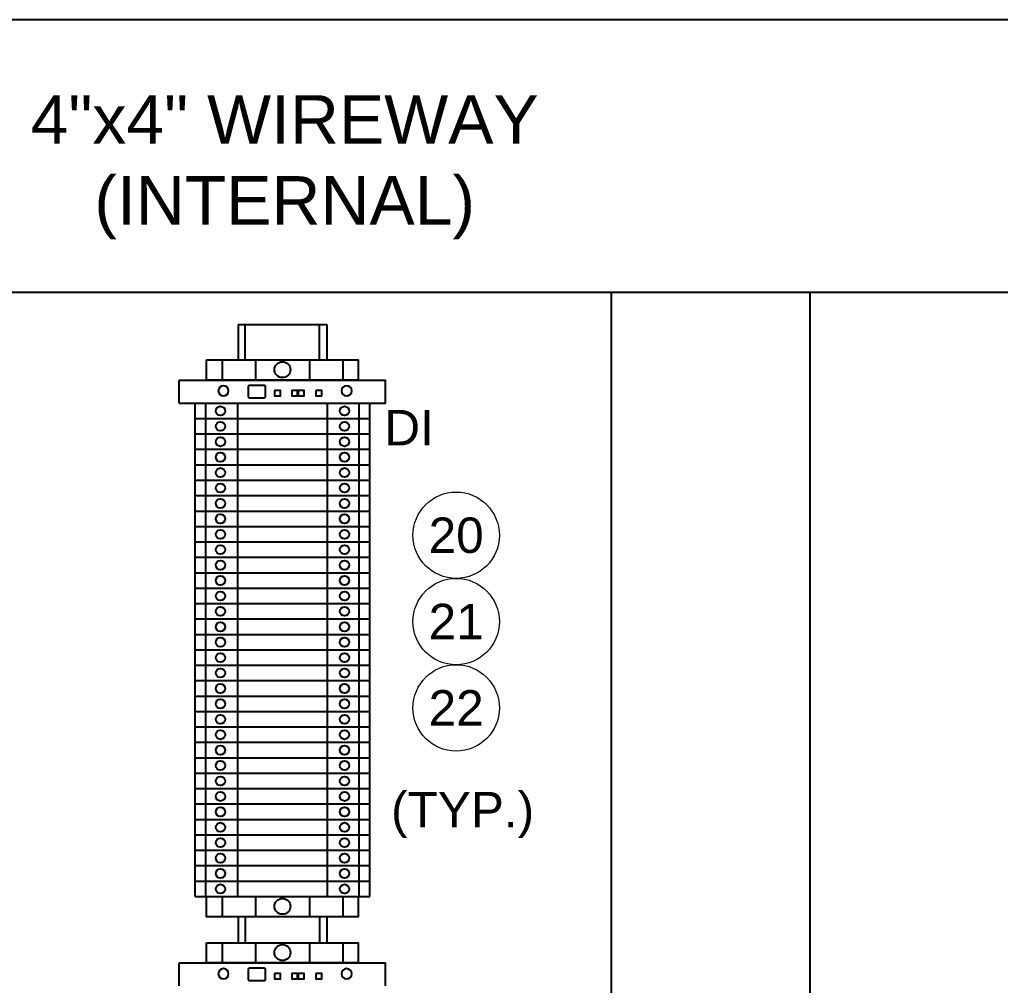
# Paper-space layout '2 DOOR PANEL LAYOUT - A1 Sheet' of a CAD drawing. Extents: x 50 to 825, y 22 to 486.
# Drawn here: x 504.9 to 555.4, y 372.9 to 422.6 of the extents above; entities that cross this region are included whole.
import ezdxf
from ezdxf.enums import TextEntityAlignment as Align

# ---------------------------------------------------------------- set-up
doc = ezdxf.new("R2010")
doc.units = 0
doc.layers.add('N-ANNO-TEXT', color=2, linetype='Continuous', lineweight=18)
doc.layers.add('N-EQPM', color=3, linetype='Continuous', lineweight=25)
doc.styles.add('_CGS_2-5_NOTES', font='arial.ttf', dxfattribs={"height": 2.5})
doc.styles.add('T1_2_5', font='arial.ttf', dxfattribs={"height": 2.5})

psp = doc.layouts.new('2 DOOR PANEL LAYOUT - A1 Sheet')

# ---------------------------------------------------------------- linework, layer by layer
at = {"layer": 'N-ANNO-TEXT'}
for centre in [(527.399, 396.095), (527.399, 391.649), (527.399, 387.204)]:
    psp.add_circle(centre, 2.223, dxfattribs=at)
at = {"layer": 'N-EQPM'}
for p, q in [((403.716, 422.64), (633.467, 422.64)), ((633.467, 408.591), (403.716, 408.591)), ((535.381, 408.591), (535.381, 252.35)), ((545.601, 408.591), (545.601, 252.35)), ((516.181, 406.948), (520.736, 406.948)), ((516.181, 406.948), (516.181, 405.123)), ((516.547, 405.123), (516.547, 406.948)), ((520.37, 405.123), (520.37, 406.948)), ((520.736, 406.948), (520.736, 405.123)), ((515.351, 405.123), (515.351, 404.082)), ((517.071, 405.123), (517.071, 404.082)), ((519.846, 405.123), (519.846, 404.082)), ((521.565, 405.123), (521.565, 404.082)), ((514.505, 402.898), (514.505, 402.104)), ((516.137, 402.898), (516.137, 402.104)), ((514.505, 402.104), (514.505, 401.31)), ((516.137, 402.104), (516.137, 401.31)), ((514.505, 401.31), (514.505, 400.516)), ((516.137, 401.31), (516.137, 400.516)), ((514.505, 400.516), (514.505, 399.722)), ((516.137, 400.516), (516.137, 399.722)), ((514.505, 399.722), (514.505, 398.929)), ((516.137, 399.722), (516.137, 398.929)), ((514.505, 398.929), (514.505, 398.135)), ((516.137, 398.929), (516.137, 398.135)), ((514.505, 398.135), (514.505, 397.341)), ((516.137, 398.135), (516.137, 397.341)), ((514.505, 397.341), (514.505, 396.547)), ((516.137, 397.341), (516.137, 396.547)), ((514.505, 396.547), (514.505, 395.753)), ((516.137, 396.547), (516.137, 395.753)), ((514.505, 395.753), (514.505, 394.959)), ((516.137, 395.753), (516.137, 394.959)), ((514.505, 394.959), (514.505, 394.165)), ((516.137, 394.959), (516.137, 394.165)), ((514.505, 394.165), (514.505, 393.371)), ((516.137, 394.165), (516.137, 393.371)), ((514.505, 393.371), (514.505, 392.578)), ((516.137, 393.371), (516.137, 392.578)), ((514.505, 392.578), (514.505, 391.784)), ((516.137, 392.578), (516.137, 391.784)), ((514.505, 391.784), (514.505, 390.99)), ((516.137, 391.784), (516.137, 390.99)), ((514.505, 390.99), (514.505, 390.196)), ((516.137, 390.99), (516.137, 390.196)), ((514.505, 390.196), (514.505, 389.402)), ((516.137, 390.196), (516.137, 389.402)), ((514.505, 389.402), (514.505, 388.608)), ((516.137, 389.402), (516.137, 388.608)), ((514.505, 388.608), (514.505, 387.814)), ((516.137, 388.608), (516.137, 387.814)), ((514.505, 387.814), (514.505, 387.021)), ((516.137, 387.814), (516.137, 387.021)), ((514.505, 387.021), (514.505, 386.227)), ((516.137, 387.021), (516.137, 386.227)), ((514.505, 386.227), (514.505, 385.433)), ((516.137, 386.227), (516.137, 385.433)), ((514.505, 385.433), (514.505, 384.639)), ((516.137, 385.433), (516.137, 384.639)), ((514.505, 384.639), (514.505, 383.845)), ((516.137, 384.639), (516.137, 383.845)), ((514.505, 383.845), (514.505, 383.051)), ((516.137, 383.845), (516.137, 383.051)), ((514.505, 383.051), (514.505, 382.257)), ((516.137, 383.051), (516.137, 382.257)), ((514.505, 382.257), (514.505, 381.463)), ((516.137, 382.257), (516.137, 381.463)), ((514.505, 381.463), (514.505, 380.67)), ((516.137, 381.463), (516.137, 380.67)), ((514.505, 380.67), (514.505, 379.876)), ((516.137, 380.67), (516.137, 379.876)), ((514.505, 379.876), (514.505, 379.082)), ((516.137, 379.876), (516.137, 379.082)), ((514.505, 379.082), (514.505, 378.288)), ((516.137, 379.082), (516.137, 378.288)), ((514.505, 378.288), (514.505, 377.494)), ((516.137, 378.288), (516.137, 377.494)), ((515.351, 377.494), (515.351, 376.453)), ((517.071, 377.494), (517.071, 376.453)), ((519.846, 377.494), (519.846, 376.453)), ((521.565, 377.494), (521.565, 376.453)), ((516.181, 376.453), (516.181, 375.115)), ((516.547, 376.453), (516.547, 375.115)), ((520.37, 376.453), (520.37, 375.115)), ((520.736, 376.453), (520.736, 375.115)), ((515.351, 375.115), (515.351, 374.074)), ((517.071, 375.115), (517.071, 374.074)), ((519.846, 375.115), (519.846, 374.074)), ((521.565, 375.115), (521.565, 374.074))]:
    psp.add_line(p, q, dxfattribs=at)
at = {"layer": 'N-EQPM', "ltscale": 10}
for p, q in [((513.149, 402.898), (513.149, 404.082)), ((513.149, 404.082), (523.768, 404.082)), ((523.768, 402.898), (523.768, 404.082)), ((513.149, 402.898), (523.768, 402.898)), ((513.968, 402.104), (513.968, 402.898)), ((513.968, 402.898), (522.948, 402.898)), ((520.78, 402.104), (520.78, 402.898)), ((522.411, 402.104), (522.411, 402.898)), ((522.948, 402.104), (522.948, 402.898)), ((513.968, 401.31), (513.968, 402.104)), ((513.968, 402.104), (522.948, 402.104)), ((513.968, 402.104), (522.948, 402.104)), ((520.78, 401.31), (520.78, 402.104)), ((522.411, 401.31), (522.411, 402.104)), ((522.948, 401.31), (522.948, 402.104)), ((513.968, 400.516), (513.968, 401.31)), ((513.968, 401.31), (522.948, 401.31)), ((513.968, 401.31), (522.948, 401.31)), ((520.78, 400.516), (520.78, 401.31)), ((522.411, 400.516), (522.411, 401.31)), ((522.948, 400.516), (522.948, 401.31)), ((513.968, 399.722), (513.968, 400.516)), ((513.968, 400.516), (522.948, 400.516)), ((513.968, 400.516), (522.948, 400.516)), ((520.78, 399.722), (520.78, 400.516)), ((522.411, 399.722), (522.411, 400.516)), ((522.948, 399.722), (522.948, 400.516)), ((513.968, 398.929), (513.968, 399.722)), ((513.968, 399.722), (522.948, 399.722)), ((513.968, 399.722), (522.948, 399.722)), ((520.78, 398.929), (520.78, 399.722)), ((522.411, 398.929), (522.411, 399.722)), ((522.948, 398.929), (522.948, 399.722)), ((513.968, 398.135), (513.968, 398.929)), ((513.968, 398.929), (522.948, 398.929)), ((513.968, 398.929), (522.948, 398.929)), ((520.78, 398.135), (520.78, 398.929)), ((522.411, 398.135), (522.411, 398.929)), ((522.948, 398.135), (522.948, 398.929)), ((513.968, 397.341), (513.968, 398.135)), ((513.968, 398.135), (522.948, 398.135)), ((513.968, 398.135), (522.948, 398.135)), ((520.78, 397.341), (520.78, 398.135)), ((522.411, 397.341), (522.411, 398.135)), ((522.948, 397.341), (522.948, 398.135)), ((513.968, 396.547), (513.968, 397.341)), ((513.968, 397.341), (522.948, 397.341)), ((513.968, 397.341), (522.948, 397.341)), ((520.78, 396.547), (520.78, 397.341)), ((522.411, 396.547), (522.411, 397.341)), ((522.948, 396.547), (522.948, 397.341)), ((513.968, 395.753), (513.968, 396.547)), ((513.968, 396.547), (522.948, 396.547)), ((513.968, 396.547), (522.948, 396.547)), ((520.78, 395.753), (520.78, 396.547)), ((522.411, 395.753), (522.411, 396.547)), ((522.948, 395.753), (522.948, 396.547)), ((513.968, 394.959), (513.968, 395.753)), ((513.968, 395.753), (522.948, 395.753)), ((513.968, 395.753), (522.948, 395.753)), ((520.78, 394.959), (520.78, 395.753)), ((522.411, 394.959), (522.411, 395.753)), ((522.948, 394.959), (522.948, 395.753)), ((513.968, 394.165), (513.968, 394.959)), ((513.968, 394.959), (522.948, 394.959)), ((513.968, 394.959), (522.948, 394.959)), ((520.78, 394.165), (520.78, 394.959)), ((522.411, 394.165), (522.411, 394.959)), ((522.948, 394.165), (522.948, 394.959)), ((513.968, 393.371), (513.968, 394.165)), ((513.968, 394.165), (522.948, 394.165)), ((513.968, 394.165), (522.948, 394.165)), ((520.78, 393.371), (520.78, 394.165)), ((522.411, 393.371), (522.411, 394.165)), ((522.948, 393.371), (522.948, 394.165)), ((513.968, 392.578), (513.968, 393.371)), ((513.968, 393.371), (522.948, 393.371)), ((513.968, 393.371), (522.948, 393.371)), ((520.78, 392.578), (520.78, 393.371)), ((522.411, 392.578), (522.411, 393.371)), ((522.948, 392.578), (522.948, 393.371)), ((513.968, 391.784), (513.968, 392.578)), ((513.968, 392.578), (522.948, 392.578)), ((513.968, 392.578), (522.948, 392.578)), ((520.78, 391.784), (520.78, 392.578)), ((522.411, 391.784), (522.411, 392.578)), ((522.948, 391.784), (522.948, 392.578)), ((513.968, 390.99), (513.968, 391.784)), ((513.968, 391.784), (522.948, 391.784)), ((513.968, 391.784), (522.948, 391.784)), ((520.78, 390.99), (520.78, 391.784)), ((522.411, 390.99), (522.411, 391.784)), ((522.948, 390.99), (522.948, 391.784)), ((513.968, 390.196), (513.968, 390.99)), ((513.968, 390.99), (522.948, 390.99)), ((513.968, 390.99), (522.948, 390.99)), ((520.78, 390.196), (520.78, 390.99)), ((522.411, 390.196), (522.411, 390.99)), ((522.948, 390.196), (522.948, 390.99)), ((513.968, 389.402), (513.968, 390.196)), ((513.968, 390.196), (522.948, 390.196)), ((513.968, 390.196), (522.948, 390.196)), ((520.78, 389.402), (520.78, 390.196)), ((522.411, 389.402), (522.411, 390.196)), ((522.948, 389.402), (522.948, 390.196)), ((513.968, 388.608), (513.968, 389.402)), ((513.968, 389.402), (522.948, 389.402)), ((513.968, 389.402), (522.948, 389.402)), ((520.78, 388.608), (520.78, 389.402)), ((522.411, 388.608), (522.411, 389.402)), ((522.948, 388.608), (522.948, 389.402)), ((513.968, 387.814), (513.968, 388.608)), ((513.968, 388.608), (522.948, 388.608)), ((513.968, 388.608), (522.948, 388.608)), ((520.78, 387.814), (520.78, 388.608)), ((522.411, 387.814), (522.411, 388.608)), ((522.948, 387.814), (522.948, 388.608)), ((513.968, 387.021), (513.968, 387.814)), ((513.968, 387.814), (522.948, 387.814)), ((513.968, 387.814), (522.948, 387.814)), ((520.78, 387.021), (520.78, 387.814)), ((522.411, 387.021), (522.411, 387.814)), ((522.948, 387.021), (522.948, 387.814)), ((513.968, 386.227), (513.968, 387.021)), ((513.968, 387.021), (522.948, 387.021)), ((513.968, 387.021), (522.948, 387.021)), ((520.78, 386.227), (520.78, 387.021)), ((522.411, 386.227), (522.411, 387.021)), ((522.948, 386.227), (522.948, 387.021)), ((513.968, 385.433), (513.968, 386.227)), ((513.968, 386.227), (522.948, 386.227)), ((513.968, 386.227), (522.948, 386.227)), ((520.78, 385.433), (520.78, 386.227)), ((522.411, 385.433), (522.411, 386.227)), ((522.948, 385.433), (522.948, 386.227)), ((513.968, 384.639), (513.968, 385.433)), ((513.968, 385.433), (522.948, 385.433)), ((513.968, 385.433), (522.948, 385.433)), ((520.78, 384.639), (520.78, 385.433)), ((522.411, 384.639), (522.411, 385.433)), ((522.948, 384.639), (522.948, 385.433)), ((513.968, 383.845), (513.968, 384.639)), ((513.968, 384.639), (522.948, 384.639)), ((513.968, 384.639), (522.948, 384.639)), ((520.78, 383.845), (520.78, 384.639)), ((522.411, 383.845), (522.411, 384.639)), ((522.948, 383.845), (522.948, 384.639)), ((513.968, 383.051), (513.968, 383.845)), ((513.968, 383.845), (522.948, 383.845)), ((513.968, 383.845), (522.948, 383.845)), ((520.78, 383.051), (520.78, 383.845)), ((522.411, 383.051), (522.411, 383.845)), ((522.948, 383.051), (522.948, 383.845)), ((513.968, 382.257), (513.968, 383.051)), ((513.968, 383.051), (522.948, 383.051)), ((513.968, 383.051), (522.948, 383.051)), ((520.78, 382.257), (520.78, 383.051)), ((522.411, 382.257), (522.411, 383.051)), ((522.948, 382.257), (522.948, 383.051)), ((513.968, 381.463), (513.968, 382.257)), ((513.968, 382.257), (522.948, 382.257)), ((513.968, 382.257), (522.948, 382.257)), ((520.78, 381.463), (520.78, 382.257)), ((522.411, 381.463), (522.411, 382.257)), ((522.948, 381.463), (522.948, 382.257)), ((513.968, 380.67), (513.968, 381.463)), ((513.968, 381.463), (522.948, 381.463)), ((513.968, 381.463), (522.948, 381.463)), ((520.78, 380.67), (520.78, 381.463)), ((522.411, 380.67), (522.411, 381.463)), ((522.948, 380.67), (522.948, 381.463)), ((513.968, 379.876), (513.968, 380.67)), ((513.968, 380.67), (522.948, 380.67)), ((513.968, 380.67), (522.948, 380.67)), ((520.78, 379.876), (520.78, 380.67)), ((522.411, 379.876), (522.411, 380.67)), ((522.948, 379.876), (522.948, 380.67)), ((513.968, 379.082), (513.968, 379.876)), ((513.968, 379.876), (522.948, 379.876)), ((513.968, 379.876), (522.948, 379.876)), ((520.78, 379.082), (520.78, 379.876)), ((522.411, 379.082), (522.411, 379.876)), ((522.948, 379.082), (522.948, 379.876)), ((513.968, 378.288), (513.968, 379.082)), ((513.968, 379.082), (522.948, 379.082)), ((513.968, 379.082), (522.948, 379.082)), ((520.78, 378.288), (520.78, 379.082)), ((522.411, 378.288), (522.411, 379.082)), ((522.948, 378.288), (522.948, 379.082)), ((513.968, 377.494), (513.968, 378.288)), ((513.968, 378.288), (522.948, 378.288)), ((513.968, 378.288), (522.948, 378.288)), ((520.78, 377.494), (520.78, 378.288)), ((522.411, 377.494), (522.411, 378.288)), ((522.948, 377.494), (522.948, 378.288)), ((513.968, 377.494), (522.948, 377.494)), ((513.149, 372.889), (513.149, 374.074)), ((513.149, 374.074), (523.768, 374.074)), ((523.768, 372.889), (523.768, 374.074))]:
    psp.add_line(p, q, dxfattribs=at)
at = {"layer": 'N-EQPM'}
for points in [[(514.554, 405.123), (522.363, 405.123), (522.363, 404.082), (514.554, 404.082)], [(514.554, 377.494), (522.363, 377.494), (522.363, 376.453), (514.554, 376.453)], [(514.554, 375.115), (522.363, 375.115), (522.363, 374.074), (514.554, 374.074)]]:
    psp.add_lwpolyline(points, close=True, dxfattribs=at)
at = {"layer": 'N-EQPM', "extrusion": (-5.43834e-32, 1.22461e-16, -1), "elevation": -0.573}
for points in [[(-516.755, 403.175), (-516.755, 403.175), (-517.523, 403.175, -0.414214), (-517.59, 403.242), (-517.59, 403.242), (-517.59, 403.742), (-517.59, 403.742, -0.414214), (-517.523, 403.809), (-517.523, 403.809), (-516.755, 403.809), (-516.755, 403.809, -0.414214), (-516.689, 403.742), (-516.689, 403.742), (-516.689, 403.242), (-516.689, 403.242, -0.414214)], [(-516.755, 373.167), (-516.755, 373.167), (-517.523, 373.167, -0.414214), (-517.59, 373.233), (-517.59, 373.233), (-517.59, 373.734), (-517.59, 373.734, -0.414214), (-517.523, 373.801), (-517.523, 373.801), (-516.755, 373.801), (-516.755, 373.801, -0.414214), (-516.689, 373.734), (-516.689, 373.734), (-516.689, 373.233), (-516.689, 373.233, -0.414214)]]:
    psp.add_lwpolyline(points, format="xyb", close=True, dxfattribs=at)
for points in [[(-518.056, 403.542), (-518.056, 403.265), (-518.359, 403.265), (-518.359, 403.542)], [(-519.238, 403.265), (-519.238, 403.542), (-518.934, 403.542), (-518.934, 403.265)], [(-519.275, 403.542), (-519.275, 403.265), (-519.578, 403.265), (-519.578, 403.542)], [(-520.182, 403.542), (-520.182, 403.265), (-520.486, 403.265), (-520.486, 403.542)], [(-518.056, 373.534), (-518.056, 373.257), (-518.359, 373.257), (-518.359, 373.534)], [(-519.238, 373.257), (-519.238, 373.534), (-518.934, 373.534), (-518.934, 373.257)], [(-519.275, 373.534), (-519.275, 373.257), (-519.578, 373.257), (-519.578, 373.534)], [(-520.182, 373.534), (-520.182, 373.257), (-520.486, 373.257), (-520.486, 373.534)]]:
    psp.add_lwpolyline(points, close=True, dxfattribs=at)
at = {"layer": 'N-EQPM'}
for centre, radius in [((518.458, 404.616), 0.41), ((515.266, 402.494), 0.237), ((521.651, 402.494), 0.237), ((515.266, 401.7), 0.237), ((521.651, 401.7), 0.237), ((515.266, 400.906), 0.237), ((521.651, 400.906), 0.237), ((515.266, 400.112), 0.237), ((521.651, 400.112), 0.237), ((515.266, 399.318), 0.237), ((521.651, 399.318), 0.237), ((515.266, 398.524), 0.237), ((521.651, 398.524), 0.237), ((515.266, 397.73), 0.237), ((521.651, 397.73), 0.237), ((515.266, 396.936), 0.237), ((521.651, 396.936), 0.237), ((515.266, 396.143), 0.237), ((521.651, 396.143), 0.237), ((515.266, 395.349), 0.237), ((521.651, 395.349), 0.237), ((515.266, 394.555), 0.237), ((521.651, 394.555), 0.237), ((515.266, 393.761), 0.237), ((521.651, 393.761), 0.237), ((515.266, 392.967), 0.237), ((521.651, 392.967), 0.237), ((515.266, 392.173), 0.237), ((521.651, 392.173), 0.237), ((515.266, 391.379), 0.237), ((521.651, 391.379), 0.237), ((515.266, 390.585), 0.237), ((521.651, 390.585), 0.237), ((515.266, 389.792), 0.237), ((521.651, 389.792), 0.237), ((515.266, 388.998), 0.237), ((521.651, 388.998), 0.237), ((515.266, 388.204), 0.237), ((521.651, 388.204), 0.237), ((515.266, 387.41), 0.237), ((521.651, 387.41), 0.237), ((515.266, 386.616), 0.237), ((521.651, 386.616), 0.237), ((515.266, 385.822), 0.237), ((521.651, 385.822), 0.237), ((515.266, 385.028), 0.237), ((521.651, 385.028), 0.237), ((515.266, 384.235), 0.237), ((521.651, 384.235), 0.237), ((515.266, 383.441), 0.237), ((521.651, 383.441), 0.237), ((515.266, 382.647), 0.237), ((521.651, 382.647), 0.237), ((515.266, 381.853), 0.237), ((521.651, 381.853), 0.237), ((515.266, 381.059), 0.237), ((521.651, 381.059), 0.237), ((515.266, 380.265), 0.237), ((521.651, 380.265), 0.237), ((515.266, 379.471), 0.237), ((521.651, 379.471), 0.237), ((515.266, 378.677), 0.237), ((521.651, 378.677), 0.237), ((515.266, 377.884), 0.237), ((521.651, 377.884), 0.237), ((518.458, 376.987), 0.41), ((518.458, 374.607), 0.41)]:
    psp.add_circle(centre, radius, dxfattribs=at)
at = {"layer": 'N-EQPM', "extrusion": (-5.43834e-32, 1.22461e-16, -1)}
for centre in [(-515.421, 403.526, -0.573), (-521.761, 403.526, -0.573), (-515.421, 373.517, -0.573), (-521.761, 373.517, -0.573)]:
    psp.add_circle(centre, 0.264, dxfattribs=at)

# ---------------------------------------------------------------- texts
at = {"layer": 'N-ANNO-TEXT', "style": 'T1_2_5'}
for s, p in [('DI', (524.978, 401.633)), ('20', (527.399, 396.095)), ('21', (527.399, 391.649)), ('22', (527.399, 387.204)), ('(TYP.)', (527.731, 381.964))]:
    psp.add_text(s, height=1.825, dxfattribs=at).set_placement(p, align=Align.MIDDLE_CENTER)
at = {"layer": 'N-ANNO-TEXT', "insert": (518.573, 415.038), "char_height": 2.5, "width": 38.59036, "attachment_point": 5, "style": '_CGS_2-5_NOTES'}
psp.add_mtext('4"x4" WIREWAY (INTERNAL)', dxfattribs=at)

doc.saveas('drawing.dxf')
